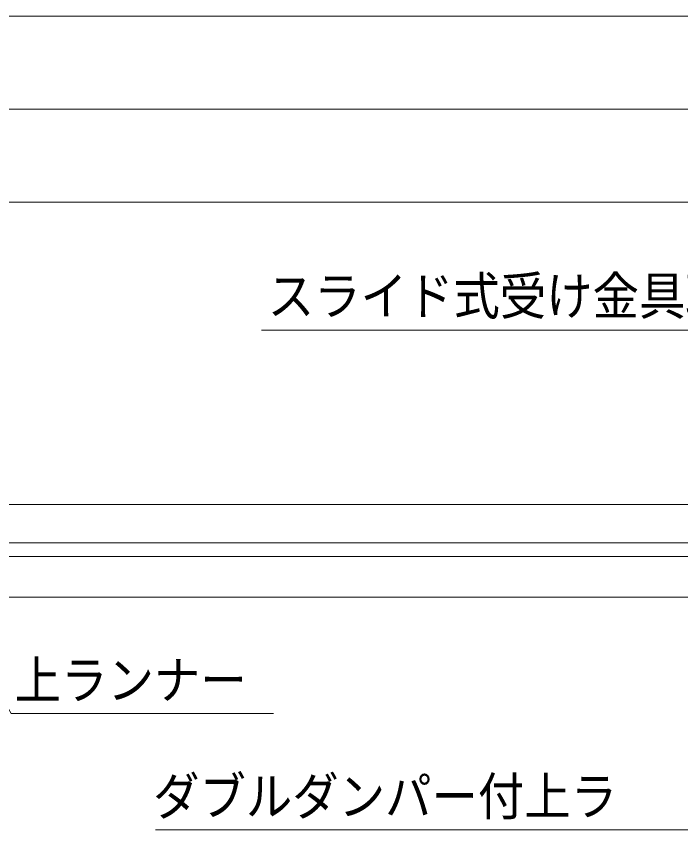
# Model space of a CAD drawing. Units: millimetres, scale not verified. Extents: x -6062 to 6062, y -3045 to 3045.
# Drawn here: x -4361 to -3789, y 120 to 820 of the extents above; entities that cross this region are included whole.
import ezdxf
from ezdxf.enums import TextEntityAlignment as Align

# ---------------------------------------------------------------- set-up
doc = ezdxf.new("R2010")
doc.units = ezdxf.units.MM
doc.header["$LTSCALE"] = 20
for name, color, linetype, lineweight in [('0-1_3一般', 7, 'Continuous', 9), ('0-2_2寸法-3', 7, 'Continuous', 9), ('0-3_2寸法-1', 7, 'Continuous', 9)]:
    doc.layers.add(name, color=color, linetype=linetype, lineweight=lineweight)
doc.styles.add('ＭＳ ゴシック', font='')
doc.styles.get('ＭＳ ゴシック').set_extended_font_data('MS Gothic')

# ---------------------------------------------------------------- blocks, each defined once
blk = doc.blocks.new('グループ-25')
at = {"layer": '0-1_3一般'}
for p, q in [((-77990, 8000), (17030, 8000)), ((17030, 7340), (-77990, 7340)), ((-54348.9, 7100), (-30348.9, 7100)), ((-54000, 6400), (-30640, 6400))]:
    blk.add_line(p, q, dxfattribs=at)
blk = doc.blocks.new('グループ-26')
at = {"layer": '0-1_3一般'}
blk.add_line((-79696.5, 8000), (18903.5, 8000), dxfattribs=at)
blk = doc.blocks.new('グループ-27')
at = {"layer": '0-1_3一般'}
for name in ['グループ-26', 'グループ-25']:
    blk.add_blockref(name, (0, 0), dxfattribs=at)

msp = doc.modelspace()

# ---------------------------------------------------------------- linework, layer by layer
at = {"layer": '0-2_2寸法-3'}
for points in [[(-3456.5, 391.8), (-3547.83, 550), (-4149.76, 550)], [(-4139.44, 220), (-4365.36, 220), (-4453.6, 372.84)], [(-4241.06, 120), (-3642.22, 120), (-3495.98, 373.3)]]:
    msp.add_lwpolyline(points, dxfattribs=at)
at = {"layer": '0-3_2寸法-1'}
for p, q in [((-941.21, 820), (-5681.79, 820)), ((-3380.21, 740), (-5674.79, 740)), ((-3481.21, 660), (-5674.79, 660))]:
    msp.add_line(p, q, dxfattribs=at)

# ---------------------------------------------------------------- block references
at = {"layer": '0-1_3一般', "xscale": 0.05, "yscale": 0.05}
msp.add_blockref('グループ-27', (-1787.5, 0), dxfattribs=at)

# ---------------------------------------------------------------- texts
at = {"layer": '0-2_2寸法-3', "style": 'ＭＳ ゴシック', "width": 0.9}
for s, p in [('スライド式受け金具取付位置', (-4144.36, 553.34)), ('上ランナー', (-4362.33, 222.77)), ('ダブルダンパー付上ラ', (-4243.16, 122.77))]:
    msp.add_text(s, height=32.55, dxfattribs=at).set_placement(p, align=Align.BOTTOM_LEFT)

doc.saveas('drawing.dxf')
